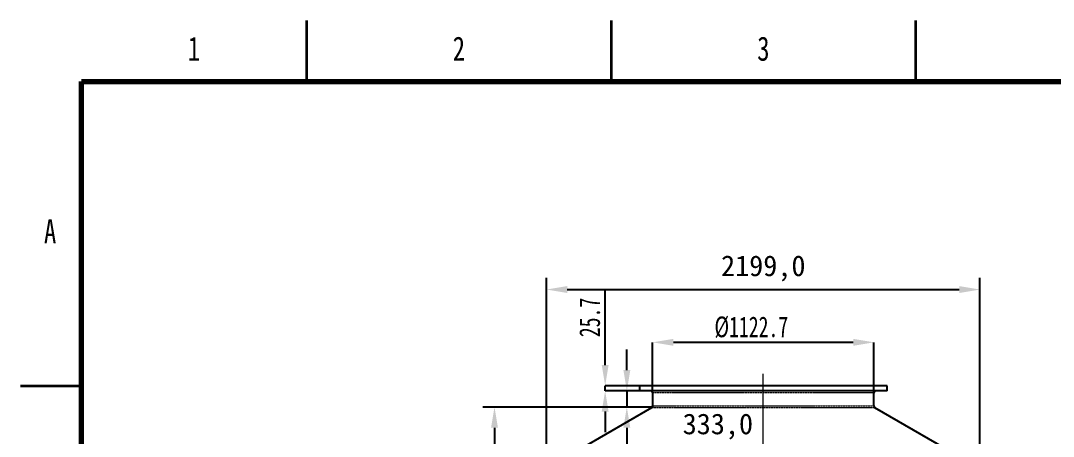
# Model space of a CAD drawing. Header units: millimetres. Extents: x -12403 to 8666, y -15213 to 13435.
# Drawn here: x -9688 to -4449, y 4616 to 6724 of the extents above; entities that cross this region are included whole.
import ezdxf

# ---------------------------------------------------------------- set-up
doc = ezdxf.new("R2010")
doc.units = ezdxf.units.MM
doc.header["$PDSIZE"] = -1
doc.linetypes.add('CENTERX2', pattern=[20.32, 12.7, -2.54, 2.54, -2.54])
doc.linetypes.add('PHANTOM', pattern=[12.7, 6.35, -1.27, 1.27, -1.27, 1.27, -1.27])
doc.layers.add('10', color=7, linetype='Continuous')
doc.styles.add('SLDTEXTSTYLE0', font='TXT', dxfattribs={"width": 0.7})
doc.styles.add('SLDTEXTSTYLE1', font='TXT', dxfattribs={"width": 0.75})
doc.dimstyles.new('ISO-25', dxfattribs={"dimtxt": 2.5, "dimasz": 2.5, "dimexe": 1.25, "dimexo": 0.625, "dimtad": 1, "dimtxsty": 'Standard', "dimcen": 2.5, "dimadec": 0, "dimazin": 0, "dimtfac": 1, "dimtmove": 0, "dimatfit": 3, "dimfxl": 0, "dimarcsym": 0})
doc.dimstyles.new('SLDDIMSTYLE0', dxfattribs={"dimscale": 30, "dimtxt": 3.5, "dimasz": 3.5, "dimexe": 0, "dimexo": 0.0625, "dimgap": 0.875, "dimtad": 2, "dimdec": 1, "dimrnd": 1e-09, "dimzin": 12, "dimdsep": 46, "dimtxsty": 'SLDTEXTSTYLE0', "dimcen": 0.09, "dimadec": 0, "dimazin": 3, "dimtfac": 1, "dimtdec": 1, "dimtofl": 0, "dimtmove": 0, "dimatfit": 3, "dimfxl": 0, "dimfrac": 2, "dimtolj": 1, "dimtzin": 12, "dimarcsym": 0})
doc.dimstyles.new('SLDDIMSTYLE1', dxfattribs={"dimscale": 30, "dimtxt": 3.5, "dimasz": 3.5, "dimexe": 0, "dimexo": 0.0625, "dimgap": 0.875, "dimtad": 2, "dimdec": 1, "dimrnd": 1e-09, "dimzin": 12, "dimdsep": 46, "dimtxsty": 'SLDTEXTSTYLE0', "dimcen": 0.09, "dimadec": 0, "dimazin": 3, "dimtfac": 1, "dimtdec": 1, "dimtmove": 0, "dimatfit": 0, "dimfxl": 0, "dimfrac": 2, "dimtolj": 1, "dimtzin": 12, "dimarcsym": 0})

# ---------------------------------------------------------------- blocks, each defined once
blk = doc.blocks.new('_D_42')
at = {"layer": '10', "color": 0, "lineweight": -2, "transparency": 16777216}
for p, q in [((-6612.6, 4951.8), (-6612.6, 5056.8)), ((-6550.5, 4846.8), (-6612.6, 4846.8)), ((-6612.6, 4846.8), (-6612.6, 4764.4)), ((-6483.6, 4764.4), (-6612.6, 4764.4)), ((-6612.6, 4659.4), (-6612.6, 4281.4))]:
    blk.add_line(p, q, dxfattribs=at)
at = {"layer": '10', "color": 0, "transparency": 16777216}
for points in [[(-6630.1, 4951.8), (-6595.1, 4951.8), (-6612.6, 4846.8)], [(-6630.1, 4659.4), (-6595.1, 4659.4), (-6612.6, 4764.4)]]:
    blk.add_solid(points, dxfattribs=at)
at = {"layer": 'Defpoints', "color": 0, "transparency": 16777216}
for p in [(-6612.6, 4846.8), (-6548.7, 4846.8), (-6481.7, 4764.4)]:
    blk.add_point(p, dxfattribs=at)
at = {"layer": '10', "color": 0, "transparency": 16777216, "insert": (-6743.9, 4417.9), "char_height": 105, "attachment_point": 2, "rotation": 90, "style": 'SLDTEXTSTYLE0'}
blk.add_mtext('\\A1;82.4', dxfattribs=at)
blk = doc.blocks.new('_D_46')
at = {"layer": '10', "color": 0, "lineweight": -2, "transparency": 16777216}
for p, q in [((-6481.7, 4838.3), (-6481.7, 5092.8)), ((-5464, 5092.8), (-6376.7, 5092.8)), ((-5359, 4838.3), (-5359, 5092.8))]:
    blk.add_line(p, q, dxfattribs=at)
at = {"layer": '10', "color": 0, "transparency": 16777216}
for points in [[(-6376.7, 5110.3), (-6376.7, 5075.3), (-6481.7, 5092.8)], [(-5464, 5110.3), (-5464, 5075.3), (-5359, 5092.8)]]:
    blk.add_solid(points, dxfattribs=at)
at = {"layer": 'Defpoints', "color": 0, "transparency": 16777216}
for p in [(-6481.7, 5092.8), (-6481.7, 4836.5), (-5359, 4836.5)]:
    blk.add_point(p, dxfattribs=at)
at = {"layer": '10', "color": 0, "transparency": 16777216, "insert": (-5981, 5224), "char_height": 105, "attachment_point": 2, "style": 'SLDTEXTSTYLE0'}
blk.add_mtext('\\A1;%%c1122.7', dxfattribs=at)
blk = doc.blocks.new('_D_47')
at = {"layer": '10', "color": 0, "lineweight": -2, "transparency": 16777216}
for p, q in [((-6722.6, 4977.5), (-6722.6, 5355.5)), ((-6550.5, 4872.5), (-6722.6, 4872.5)), ((-6722.6, 4846.8), (-6722.6, 4872.5)), ((-6550.5, 4846.8), (-6722.6, 4846.8)), ((-6722.6, 4741.8), (-6722.6, 4636.8))]:
    blk.add_line(p, q, dxfattribs=at)
at = {"layer": '10', "color": 0, "transparency": 16777216}
for points in [[(-6740.1, 4977.5), (-6705.1, 4977.5), (-6722.6, 4872.5)], [(-6740.1, 4741.8), (-6705.1, 4741.8), (-6722.6, 4846.8)]]:
    blk.add_solid(points, dxfattribs=at)
at = {"layer": 'Defpoints', "color": 0, "transparency": 16777216}
for p in [(-6722.6, 4846.8), (-6548.7, 4872.5), (-6548.7, 4846.8)]:
    blk.add_point(p, dxfattribs=at)
at = {"layer": '10', "color": 0, "transparency": 16777216, "insert": (-6853.8, 5219), "char_height": 105, "attachment_point": 2, "rotation": 90, "style": 'SLDTEXTSTYLE0'}
blk.add_mtext('\\A1;25.7', dxfattribs=at)
blk = doc.blocks.new('*D229')
at = {"color": 0, "lineweight": -2, "transparency": 16777216}
for p, q in [((-7019.9, 4453.6), (-7019.9, 5420.6)), ((-4820.8, 4453.6), (-4820.8, 5420.6)), ((-6914.9, 5360.6), (-4925.8, 5360.6))]:
    blk.add_line(p, q, dxfattribs=at)
at = {"color": 0, "transparency": 16777216}
for points in [[(-6914.9, 5378.1), (-6914.9, 5343.1), (-7019.9, 5360.6)], [(-4925.8, 5378.1), (-4925.8, 5343.1), (-4820.8, 5360.6)]]:
    blk.add_solid(points, dxfattribs=at)
at = {"layer": 'Defpoints', "color": 0, "transparency": 16777216}
for p in [(-4820.8, 5360.6), (-7019.9, 4453.6), (-4820.8, 4453.6)]:
    blk.add_point(p, dxfattribs=at)
at = {"color": 0, "transparency": 16777216, "insert": (-5920.4, 5467.6), "char_height": 105, "attachment_point": 5}
blk.add_mtext('2199,0', dxfattribs=at)
blk = doc.blocks.new('*D231')
at = {"color": 0, "lineweight": -2, "transparency": 16777216}
for p, q in [((-6481.7, 4764.4), (-7344.1, 4764.4)), ((-7284.1, 4659.4), (-7284.1, 4558.6)), ((-6481.7, 4453.6), (-7344.1, 4453.6)), ((-7284.1, 4453.6), (-7284.1, 4348.6)), ((-7284.1, 4348.6), (-7714.9, 4348.6))]:
    blk.add_line(p, q, dxfattribs=at)
at = {"color": 0, "transparency": 16777216}
for points in [[(-7301.6, 4659.4), (-7266.6, 4659.4), (-7284.1, 4764.4)], [(-7301.6, 4558.6), (-7266.6, 4558.6), (-7284.1, 4453.6)]]:
    blk.add_solid(points, dxfattribs=at)
at = {"layer": 'Defpoints', "color": 0, "transparency": 16777216}
for p in [(-6481.7, 4764.4), (-7284.1, 4453.6), (-6481.7, 4453.6)]:
    blk.add_point(p, dxfattribs=at)
at = {"color": 0, "transparency": 16777216, "insert": (-7522.4, 4455.6), "char_height": 105, "attachment_point": 5}
blk.add_mtext('310,7', dxfattribs=at)
blk = doc.blocks.new('*D269')
at = {"color": 0, "lineweight": -2, "transparency": 16777216}
for p, q in [((-6406.5, 4453.6), (-6406.5, 4558.6)), ((-6406.5, 4558.6), (-5940.8, 4558.6)), ((-6336.7, 4453.6), (-6466.5, 4453.6)), ((-6406.5, 4225.6), (-6406.5, 4348.6)), ((-6336.7, 4120.6), (-6466.5, 4120.6))]:
    blk.add_line(p, q, dxfattribs=at)
at = {"color": 0, "transparency": 16777216}
for points in [[(-6424, 4348.6), (-6389, 4348.6), (-6406.5, 4453.6)], [(-6424, 4225.6), (-6389, 4225.6), (-6406.5, 4120.6)]]:
    blk.add_solid(points, dxfattribs=at)
at = {"layer": 'Defpoints', "color": 0, "transparency": 16777216}
for p in [(-6406.5, 4453.6), (-6336.7, 4453.6), (-6336.7, 4120.6)]:
    blk.add_point(p, dxfattribs=at)
at = {"color": 0, "transparency": 16777216, "insert": (-6150.8, 4665.6), "char_height": 105, "attachment_point": 5}
blk.add_mtext('333,0', dxfattribs=at)

msp = doc.modelspace()

# ---------------------------------------------------------------- linework, layer by layer
at = {"color": 7, "linetype": 'Continuous', "lineweight": 35}
for p, q in [((-8236.06, 6415.23), (-8236.06, 6724.23)), ((-6691.06, 6415.23), (-6691.06, 6724.23)), ((-5146.06, 6415.23), (-5146.06, 6724.23)), ((-9379.36, 4870.23), (-9688.36, 4870.23))]:
    msp.add_line(p, q, dxfattribs=at)
at = {"color": 7, "linetype": 'Continuous', "lineweight": 70}
for p, q in [((-9379.36, -5944.77), (-9379.36, 6415.23)), ((-9379.36, 6415.23), (8357.24, 6415.23))]:
    msp.add_line(p, q, dxfattribs=at)
at = {"color": 7, "linetype": 'Continuous', "lineweight": 25}
for p, q in [((-6548.66, 4872.51), (-6548.66, 4846.76)), ((-5920.36, 4872.51), (-6548.66, 4872.51)), ((-5920.36, 4846.76), (-6548.66, 4846.76)), ((-6481.71, 4836.46), (-6481.71, 4770.3)), ((-5292.06, 4872.51), (-5920.36, 4872.51)), ((-5292.06, 4846.76), (-5920.36, 4846.76)), ((-5359.01, 4770.3), (-5359.01, 4836.46)), ((-5292.06, 4846.76), (-5292.06, 4872.51)), ((-6486.86, 4761.38), (-7019.89, 4453.64)), ((-4820.84, 4453.64), (-5353.86, 4761.38))]:
    msp.add_line(p, q, dxfattribs=at)
at = {"color": 8, "linetype": 'PHANTOM', "lineweight": 18}
for p, q in [((-5359.01, 4836.46), (-6481.71, 4836.46)), ((-6481.71, 4770.3), (-5920.36, 4770.3)), ((-5920.36, 4770.3), (-5359.01, 4770.3)), ((-5920.36, 4761.38), (-6486.86, 4761.38)), ((-5353.86, 4761.38), (-5920.36, 4761.38))]:
    msp.add_line(p, q, dxfattribs=at)
at = {"color": 7, "linetype": 'Continuous', "lineweight": 25}
for centre, start, end in [((-6492.01, 4836.46), 0, 90), ((-5348.71, 4836.46), 90, 180), ((-6492.01, 4770.3), 300, 0), ((-5348.71, 4770.3), 180, 240)]:
    msp.add_arc(centre, 10.3, start, end, dxfattribs=at)
at = {"layer": '10', "linetype": 'CENTERX2', "lineweight": 18}
msp.add_line((-5920.36, 1669.21), (-5920.36, 4934.31), dxfattribs=at)
at = {"layer": '10'}
for p in [(-6481.71, 4803.38), (-6486.86, 4761.38)]:
    msp.add_line(p, (-6481.71, 4764.36), dxfattribs=at)

# ---------------------------------------------------------------- texts
at = {"color": 7, "linetype": 'Continuous', "lineweight": 0, "char_height": 122.63, "attachment_point": 2, "style": 'SLDTEXTSTYLE1'}
for s, insert in [('1', (-8808.95, 6643.82)), ('2', (-7464.8, 6643.82)), ('3', (-5919.8, 6643.82)), ('A', (-9538.82, 5716.82))]:
    msp.add_mtext(s, dxfattribs=dict(at, insert=insert))

# ---------------------------------------------------------------- dimensions: what is measured, and where the dimension line sits
dim = msp.add_linear_dim(base=(-4820.83798, 5360.5884), p1=(-7019.88797, 4453.6396), p2=(-4820.83798, 4453.6396), dimstyle='ISO-25', override={"dimscale": 30, "dimtxt": 3.5, "dimasz": 3.5, "dimexe": 2, "dimexo": 0, "dimgap": 1.524, "dimtih": 1, "dimtoh": 1, "dimdec": 1, "dimzin": 0, "dimadec": 1, "dimtdec": 1, "dimtzin": 0})
dim.commit()
dim.dimension.update_dxf_attribs({"geometry": '*D229', "text_midpoint": (-5920.36297, 5467.5584)})
for base, p1, p2, picture, middle in [((-7284.14, 4453.64), (-6481.71, 4764.36), (-6481.71, 4453.64), '*D231', (-7522.36, 4455.61)), ((-6406.49, 4453.64), (-6336.72, 4120.61), (-6336.72, 4453.64), '*D269', (-6150.77, 4665.61))]:
    dim = msp.add_linear_dim(base=base, p1=p1, p2=p2, angle=90, dimstyle='ISO-25', override={"dimscale": 30, "dimtxt": 3.5, "dimasz": 3.5, "dimexe": 2, "dimexo": 0, "dimgap": 1.524, "dimtih": 1, "dimtoh": 1, "dimdec": 1, "dimzin": 0, "dimadec": 1, "dimtdec": 1, "dimtzin": 0})
    dim.commit()
    dim.dimension.update_dxf_attribs({"geometry": picture, "text_midpoint": middle})
at = {"layer": '10'}
for base, p1, p2, picture, middle in [((-6722.55639128, 4846.75517613), (-6548.66297156, 4872.50517613), (-6548.66297156, 4846.75517613), '_D_47', (-6722.55639128, 5219.00517613)), ((-6612.61, 4846.76), (-6481.71, 4764.36), (-6548.66, 4846.76), '_D_42', (-6612.61, 4417.86))]:
    dim = msp.add_linear_dim(base=base, p1=p1, p2=p2, angle=90, dimstyle='SLDDIMSTYLE1', dxfattribs=at)
    dim.commit()
    dim.dimension.update_dxf_attribs({"geometry": picture, "text_midpoint": middle, "dimtype": 160})
dim = msp.add_linear_dim(base=(-6481.71, 5092.75), p1=(-5359.01, 4836.46), p2=(-6481.71, 4836.46), text='%%c<>', dimstyle='SLDDIMSTYLE0', dxfattribs=at)
dim.commit()
dim.dimension.update_dxf_attribs({"geometry": '_D_46', "text_midpoint": (-5981.01, 5092.75), "dimtype": 160})

doc.saveas('drawing.dxf')
